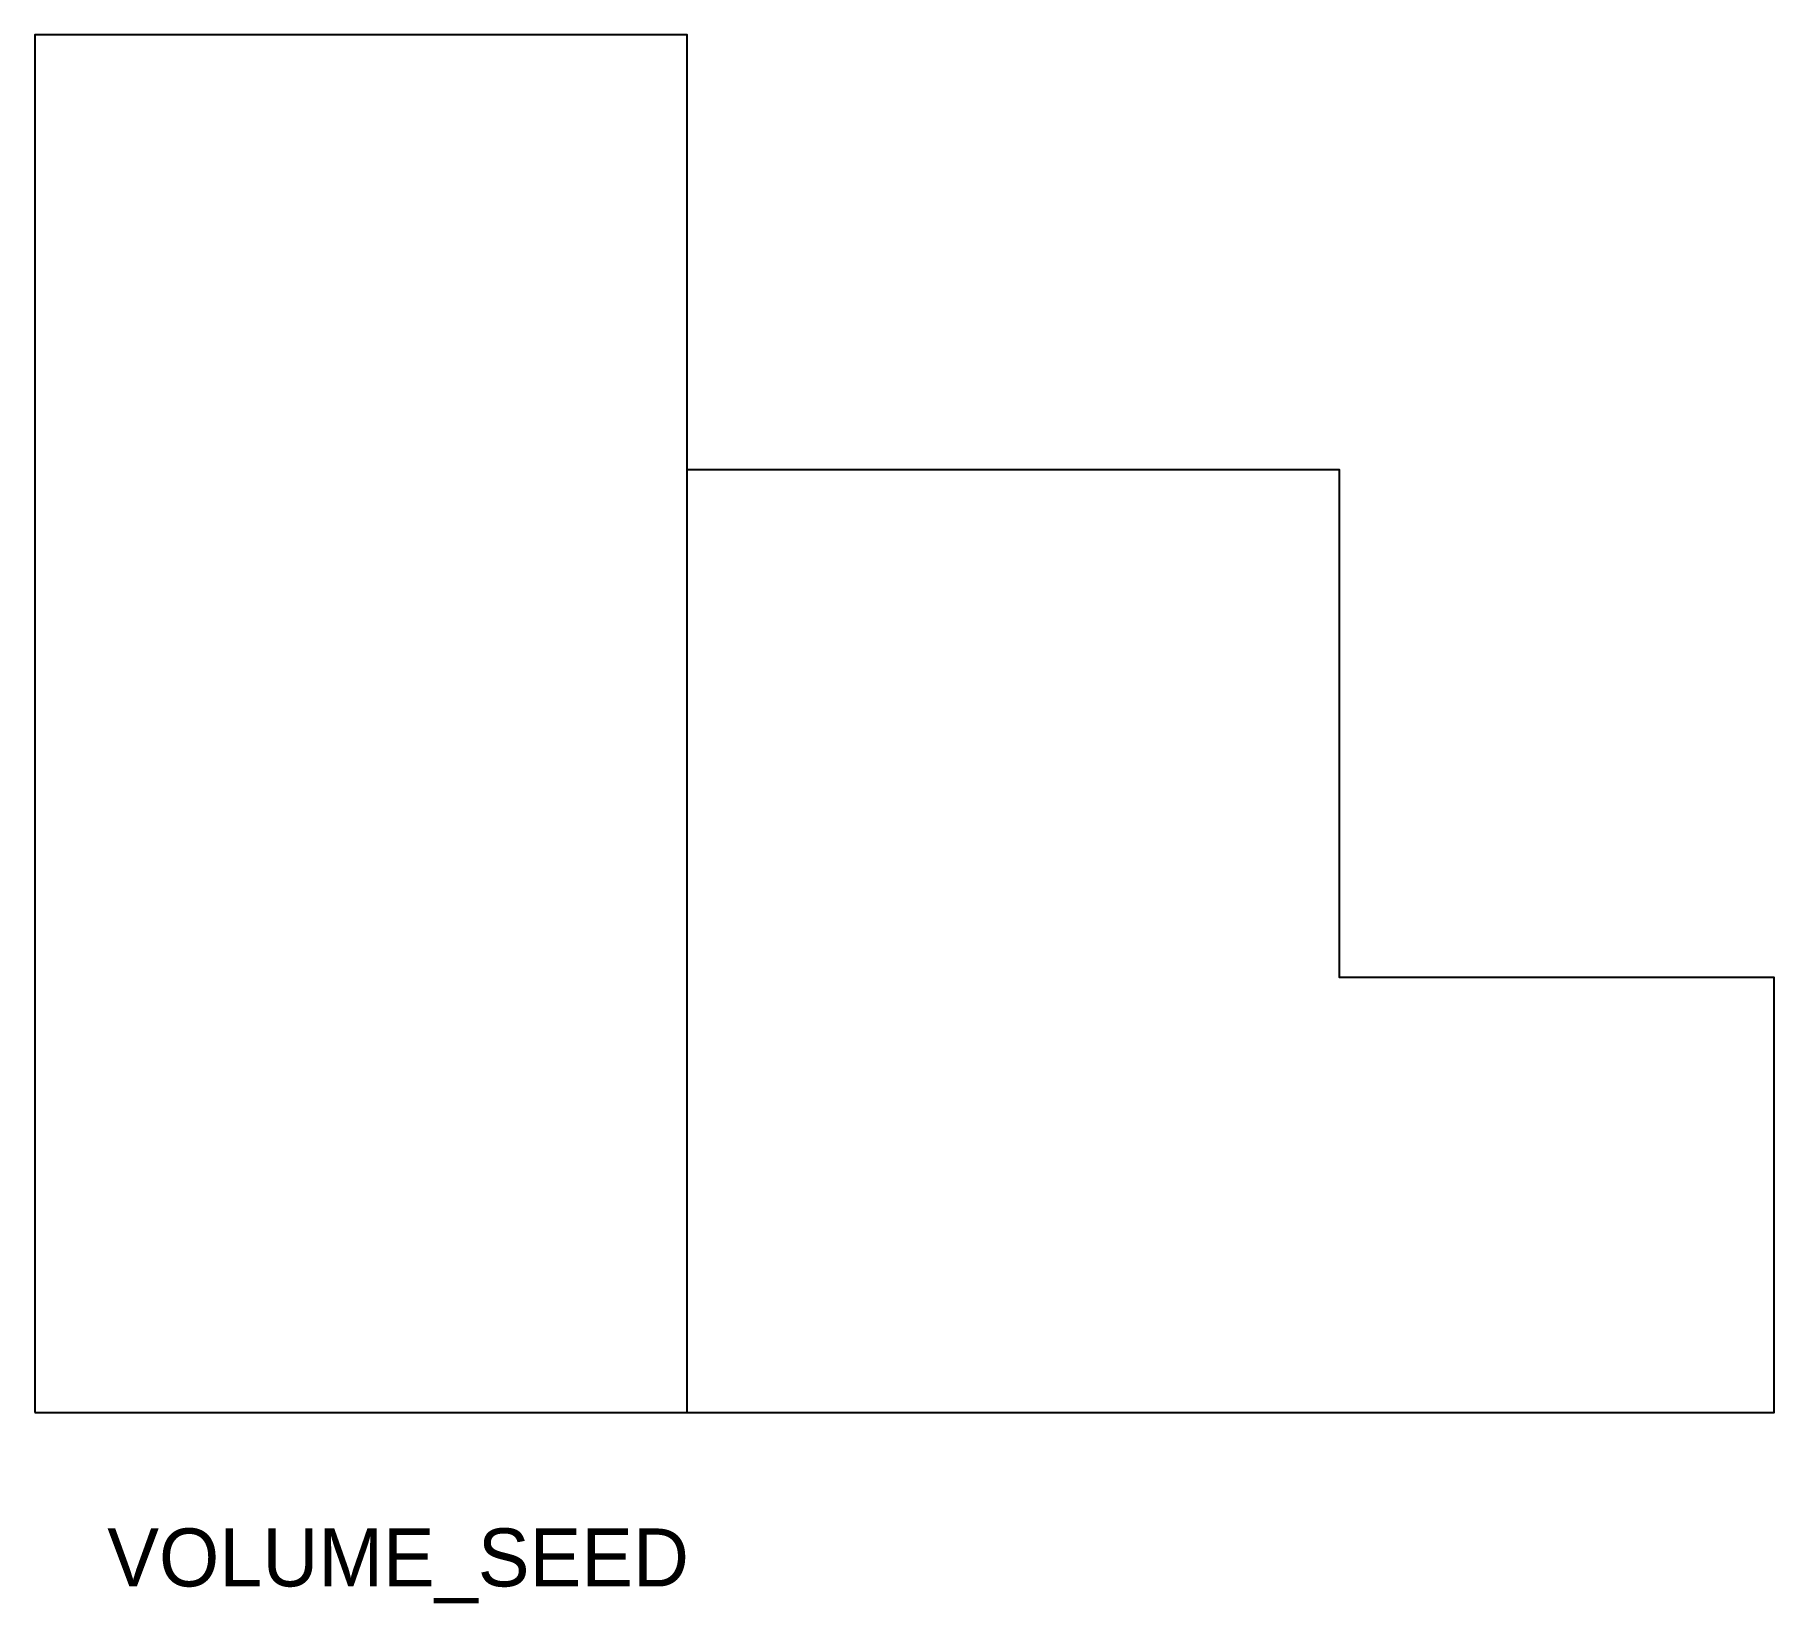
# Model space of a CAD drawing. Header units: metres. Extents: x 0 to 120, y -13 to 95.
import ezdxf

# ---------------------------------------------------------------- set-up
doc = ezdxf.new("R2010")
doc.units = ezdxf.units.M
for name, color, linetype in [('ANNOTATION', 7, 'Continuous'), ('CENTER', 7, 'Continuous'), ('OUTLINE', 7, 'Continuous')]:
    doc.layers.add(name, color=color, linetype=linetype)

msp = doc.modelspace()

# ---------------------------------------------------------------- linework, layer by layer
at = {"layer": 'CENTER'}
msp.add_line((45, 0), (45, 95), dxfattribs=at)
at = {"layer": 'OUTLINE'}
msp.add_lwpolyline([(0, 0), (120, 0), (120, 30), (90, 30), (90, 65), (45, 65), (45, 95), (0, 95)], close=True, dxfattribs=at)

# ---------------------------------------------------------------- texts
at = {"layer": 'ANNOTATION'}
msp.add_text('VOLUME_SEED', height=4, dxfattribs=at).set_placement((5, -12))

doc.saveas('drawing.dxf')
